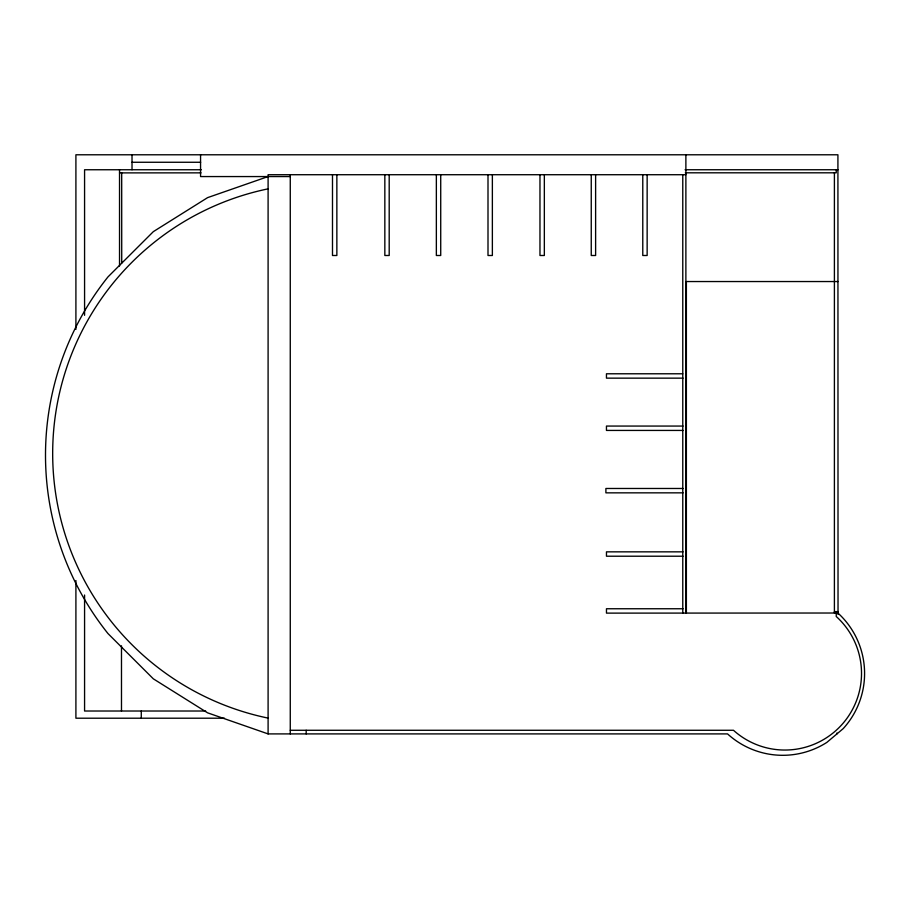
<?xml version="1.0" encoding="UTF-8"?>
<svg xmlns="http://www.w3.org/2000/svg" width="910" height="910" viewBox="0 0 910 910"><rect width="100%" height="100%" fill="white"/><g stroke="black" fill="none" stroke-linecap="round" stroke-linejoin="round"><path stroke-width="1.36" d="M268.097 176.563L207.605 197.629L153.324 231.652L107.983 276.902A285.729 285.729 0 0 0 107.983 633.565L153.324 678.826L207.605 712.837L268.097 733.904L727.556 733.904A81.843 81.843 0 0 0 826.837 742.412L843.183 728.648A81.843 81.843 0 0 0 837.917 613.021M132.018 162.264L200.632 162.264M201.292 169.749L84.573 169.749L84.573 315.315M685.082 169.749L838.03 169.749M119.528 172.889L201.03 172.855M685.332 172.809L836.244 172.809L836.244 169.749M685.878 174.72L268.097 174.72L268.097 733.904M290.267 176.563L200.564 176.563L200.564 154.78M838.03 281.543L686.379 281.543L686.379 613.021M682.773 373.783L606.458 373.783L606.458 378.15L683.046 378.15M683.046 426.062L606.458 426.062L606.458 430.43L683.046 430.43M683.08 488.477L605.889 488.477L605.889 492.845L683.08 492.845M683.057 551.847L606.469 551.847L606.469 556.215L683.057 556.215M683.057 608.756L606.469 608.756L606.469 613.124L838.03 613.021M834.402 611.622L838.03 611.622M205.66 711.017L84.573 711.017L84.573 595.026M224.497 718.206L75.905 718.206L75.905 580.546M290.267 730.275L733.471 730.275A76.668 76.668 0 0 0 841.75 724.769A76.668 76.668 0 0 0 836.244 616.491L836.244 613.021M685.878 613.021L685.878 154.78M121.69 172.889L121.724 263.081M838.03 614.478L837.917 154.78L75.905 154.78L75.905 329.363M836.938 732.982L836.938 733.904M834.402 172.809L834.402 613.021M682.773 174.72L682.773 613.124M647.146 174.72L647.146 255.494L642.779 255.494L642.779 174.72M595.618 174.72L595.618 255.494L591.25 255.494L591.25 174.72M544.339 174.72L544.339 255.494L539.971 255.494L539.971 174.72M492.367 174.72L492.367 255.494L487.999 255.494L487.999 174.72M440.724 174.72L440.724 255.494L436.356 255.494L436.356 174.72M389.196 174.72L389.196 255.494L384.839 255.494L384.839 174.72M336.859 174.72L336.859 255.494L332.491 255.494L332.491 174.72M306.181 730.275L306.181 733.904M290.267 174.72L290.267 733.904M141.278 711.017L141.278 718.206M132.018 154.78L132.018 169.749M121.485 645.827L121.485 711.017M119.528 169.749L119.528 266.027M268.097 718.104A270.247 270.247 0 0 1 268.097 188.848"/></g></svg>
